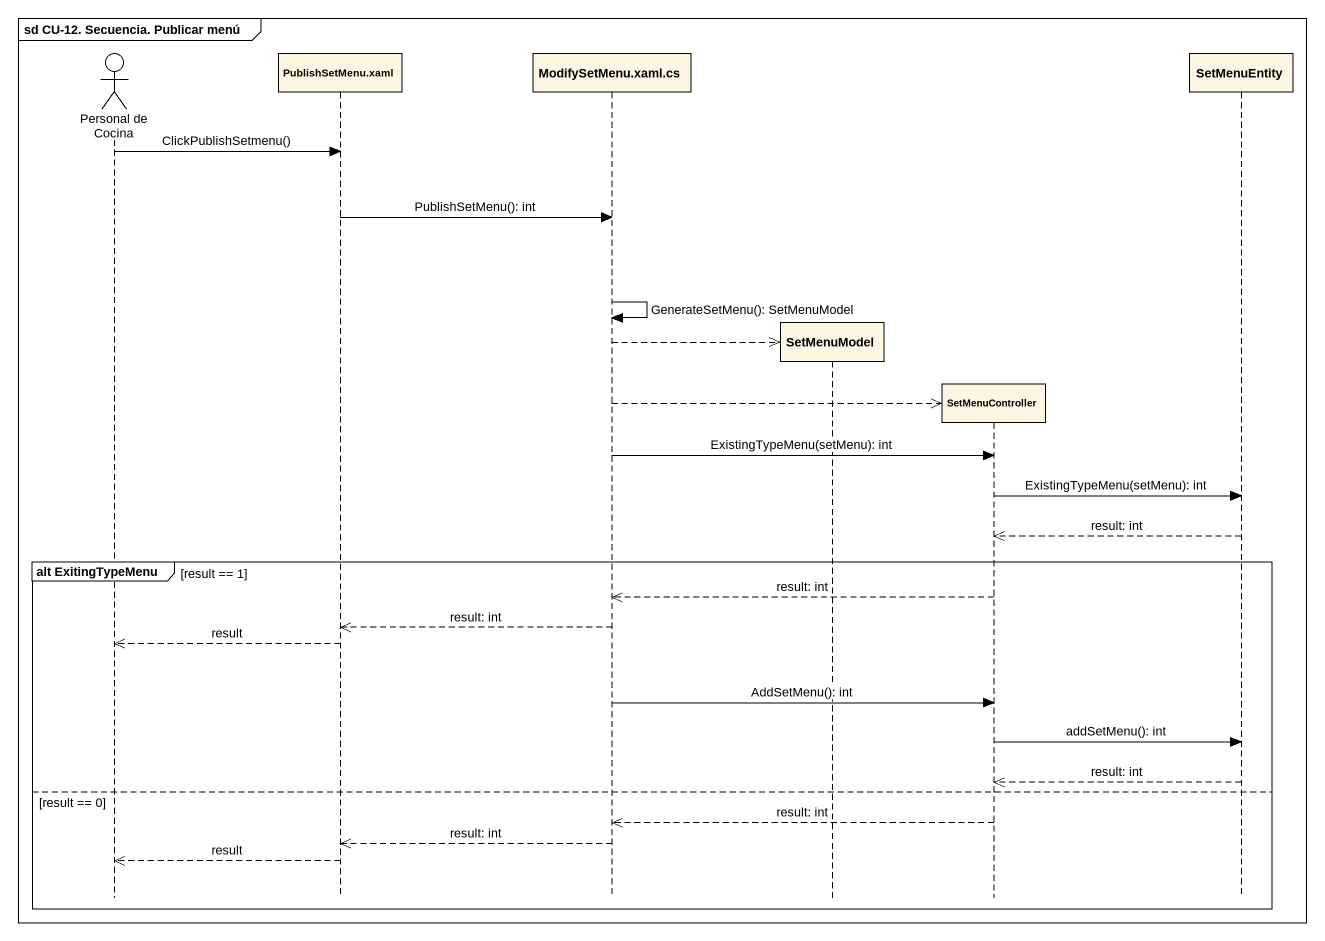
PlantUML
@startuml
mainframe sd CU-12. Secuencia. Publicar menú
hide footbox
actor "Personal de Cocina" as Personal_de_Cocina
participant "PublishSetMenu.xaml" as PublishSetMenu_xaml
participant "ModifySetMenu.xaml.cs" as ModifySetMenu_xaml_cs
participant SetMenuModel
participant SetMenuController
participant SetMenuEntity

Personal_de_Cocina -> PublishSetMenu_xaml : ClickPublishSetmenu()
PublishSetMenu_xaml -> ModifySetMenu_xaml_cs : PublishSetMenu(): int
ModifySetMenu_xaml_cs -> ModifySetMenu_xaml_cs : GenerateSetMenu(): SetMenuModel
ModifySetMenu_xaml_cs -->> SetMenuModel **
ModifySetMenu_xaml_cs -->> SetMenuController **
ModifySetMenu_xaml_cs -> SetMenuController : ExistingTypeMenu(setMenu): int
SetMenuController -> SetMenuEntity : ExistingTypeMenu(setMenu): int
SetMenuEntity -->> SetMenuController : result: int
group alt ExitingTypeMenu [result == 1]
  SetMenuController -->> ModifySetMenu_xaml_cs : result: int
  ModifySetMenu_xaml_cs -->> PublishSetMenu_xaml : result: int
  PublishSetMenu_xaml -->> Personal_de_Cocina : result
  ModifySetMenu_xaml_cs -> SetMenuController : AddSetMenu(): int
  SetMenuController -> SetMenuEntity : addSetMenu(): int
  SetMenuEntity -->> SetMenuController : result: int
else result == 0
  SetMenuController -->> ModifySetMenu_xaml_cs : result: int
  ModifySetMenu_xaml_cs -->> PublishSetMenu_xaml : result: int
  PublishSetMenu_xaml -->> Personal_de_Cocina : result
end
@enduml
